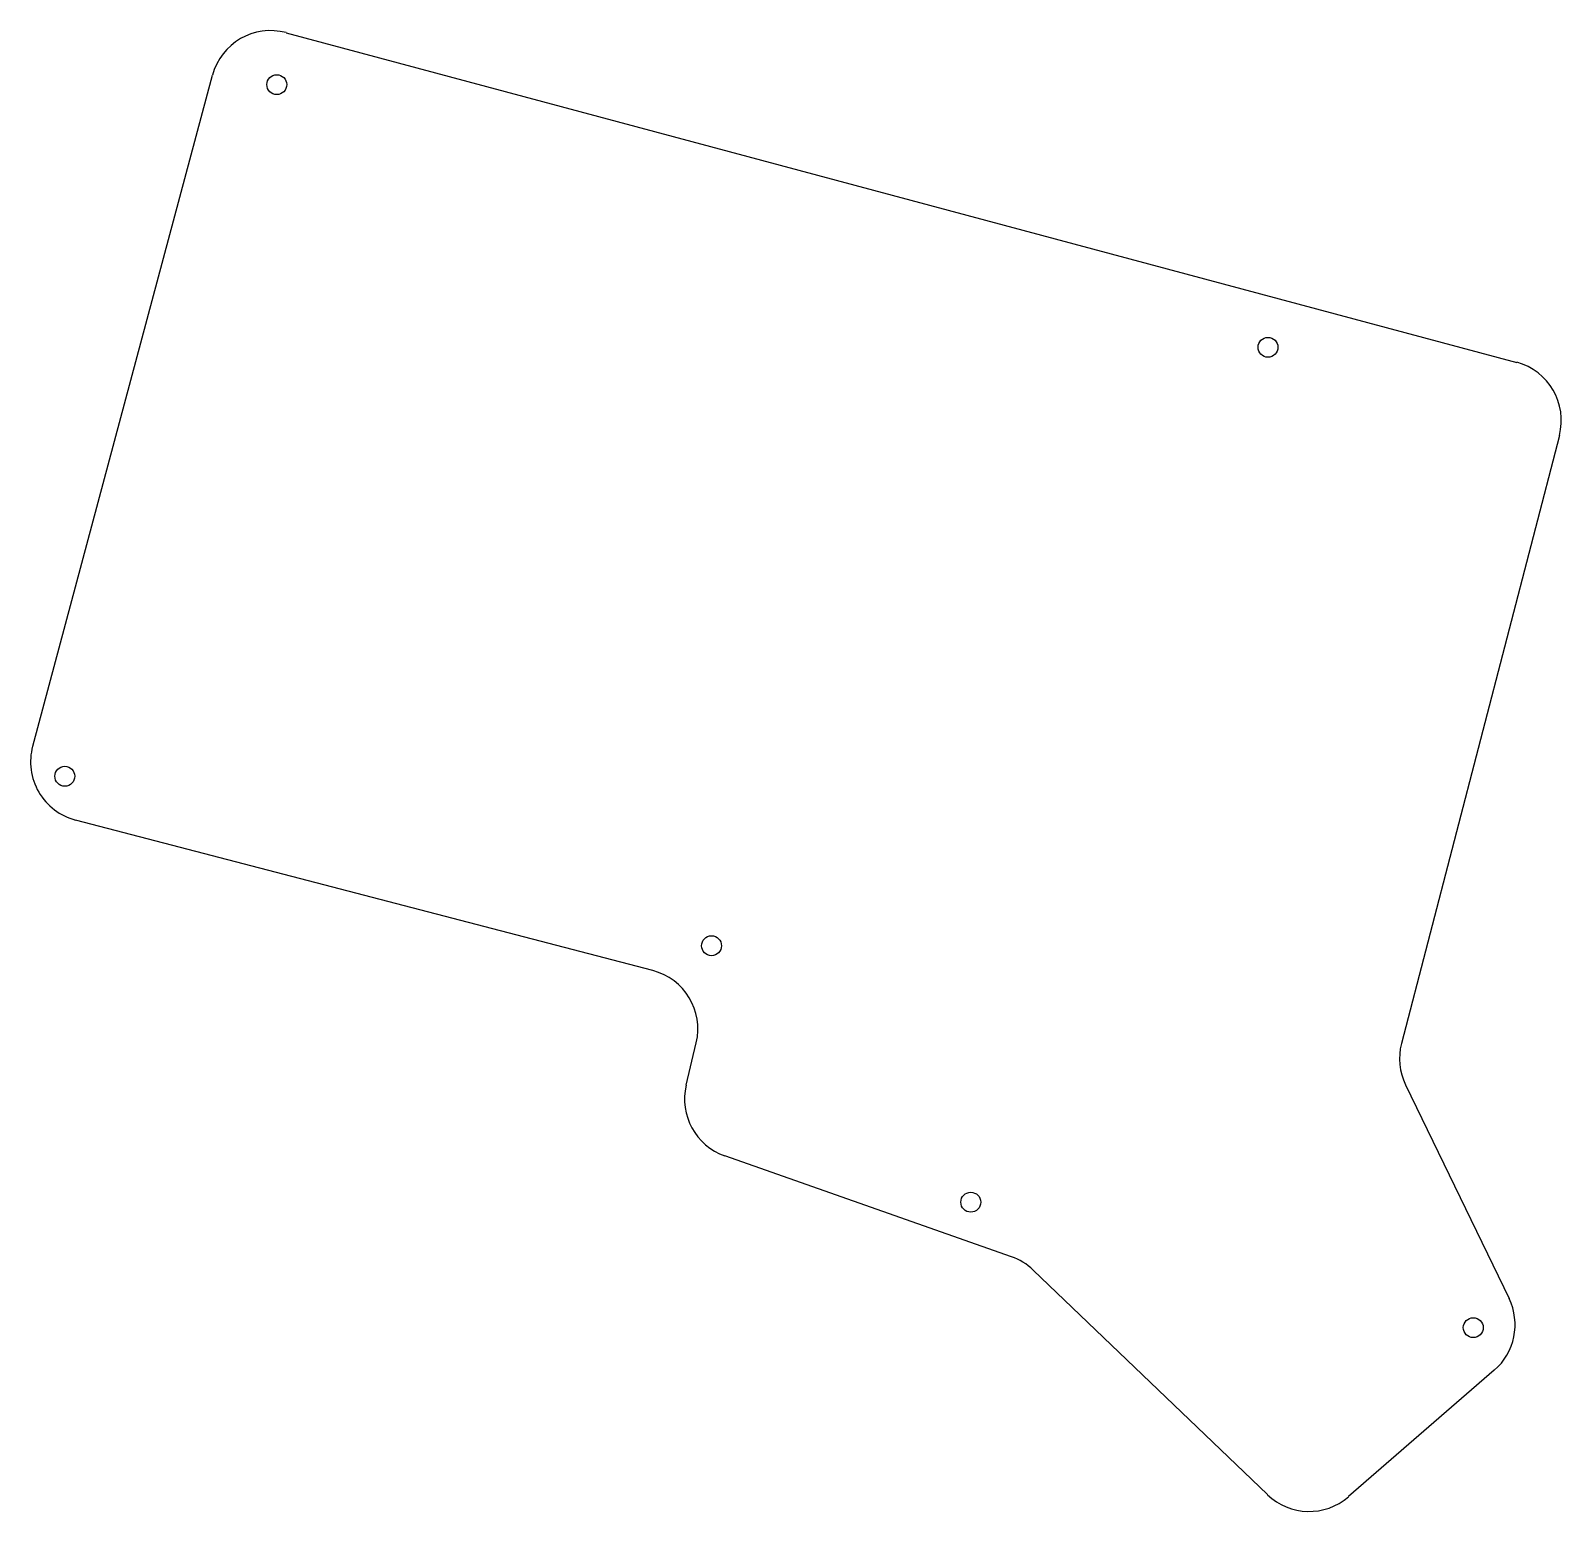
# Model space of a CAD drawing. Header units: millimetres. Extents: x -16 to 145, y -85 to 71.
import ezdxf

# ---------------------------------------------------------------- set-up
doc = ezdxf.new("R2010")
doc.units = ezdxf.units.MM

msp = doc.modelspace()

# ---------------------------------------------------------------- linework, layer by layer
for p, q in [((10.99, 70.56), (140.76, 35.79)), ((-15.75, -4.69), (3.21, 66.07)), ((145.26, 28.06), (128.6, -36.04)), ((49.65, -28.36), (-11.22, -12.48)), ((53.17, -40.44), (54.23, -35.96)), ((129.03, -40.41), (139.95, -62.94)), ((87.46, -58.53), (57.24, -47.89)), ((114.46, -83.62), (89.75, -59.93)), ((138.39, -70.51), (123.02, -83.83))]:
    msp.add_line(p, q)
for centre in [(9.99, 65.08), (114.52, 37.38), (-12.36, -7.86), (55.84, -25.73), (83.18, -52.78), (136.17, -66.01)]:
    msp.add_circle(centre, 1.05)
for centre, start, end in [((9.34, 64.43), 75, 165), ((139.11, 29.66), 345.4293, 75), ((-9.62, -6.33), 165, 255.3794), ((48.05, -34.5), 346.7357, 75.3794), ((134.74, -37.64), 165.4293, 205.8555), ((59.35, -41.9), 166.7357, 250.6013), ((85.36, -64.52), 46.2146, 70.6013), ((134.23, -65.71), 310.924, 25.8555), ((118.86, -79.04), 226.2146, 310.924)]:
    msp.add_arc(centre, 6.35, start, end)

doc.saveas('drawing.dxf')
